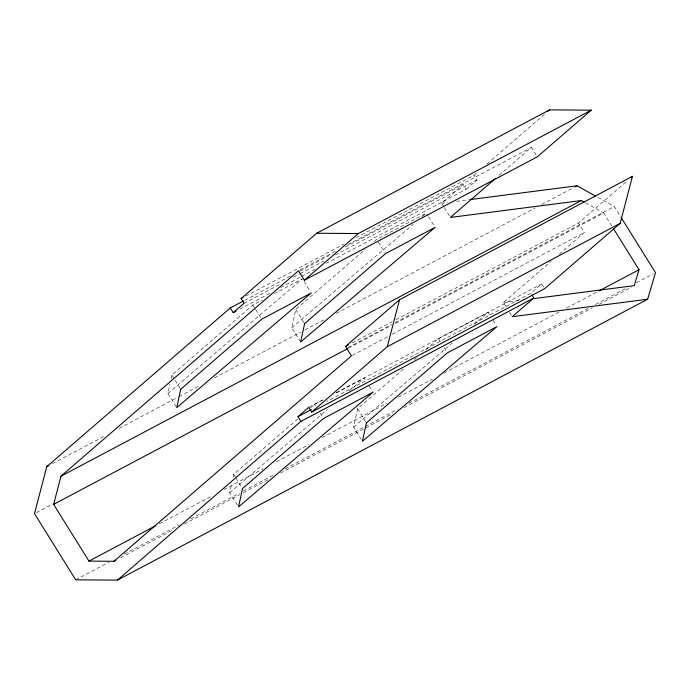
<?xml version="1.0" encoding="UTF-8"?>
<svg xmlns="http://www.w3.org/2000/svg" width="690" height="690" viewBox="0 0 690 690"><rect width="100%" height="100%" fill="white"/><g stroke="black" fill="none" stroke-linecap="round" stroke-linejoin="round"><path stroke-width="0.52" stroke-dasharray="3.45 2.59" d="M176.192 406.746L167.912 393.447L169.904 384.252M171.008 379.146L171.888 375.058L252.851 305.04L262.2 300.09M237.438 505.132L229.71 492.72L231.702 483.526M233.03 477.402L233.686 474.332L297.649 419.02M300.633 342.007L291.801 327.819L295.777 309.43L365.407 249.211M361.327 439.504L353.599 427.093L357.575 408.704L404.538 368.098M374.308 241.509L376.74 239.413L426.291 213.158L427.947 215.823M443.808 206.784L441.6 203.239L463.188 184.566L466.138 189.293L326.387 263.321M356.109 237.679L473.987 175.234L477.239 172.422M486.985 163.987L544.677 114.092M466.138 189.293L476.928 179.961L473.987 175.234M499.008 175.407L531.395 147.401L536.742 155.992M310.603 407.816L314.649 404.314L323.067 399.855M414.25 359.688L416.682 357.593M425.583 349.89L438.538 338.687L488.097 312.432L490.297 315.977M395.948 319.729L578.479 223.034L626.813 181.229M506.158 306.947L503.398 302.513L551.172 261.2M559.262 254.196L584.361 232.496L578.479 223.034M543.634 287.109L541.667 283.961L530.877 293.293L326.482 401.571M167.912 393.447L302.41 278.786L274.353 293.647M291.801 327.819L413.172 224.345M422.194 216.66L426.291 213.158M229.71 492.72L327.302 409.524M349.442 390.644L364.208 378.06L366.407 381.605M353.599 427.093L452.01 343.197M474.151 324.317L488.097 312.432M245.83 296.096L343.749 244.226M300.383 269.773L336.504 250.634M347.915 244.596L531.395 147.401M244.545 300.392L291.12 275.715M299.676 271.187L332.002 254.067M345.311 247.011L463.188 184.566M244.019 303.341L280.14 284.202M293.448 277.156L299.158 274.128M300.107 273.628L323.877 261.036M335.28 254.998L476.928 179.961M239.879 309.155L271.248 292.534M280.752 287.497L300.719 276.923M301.668 276.414L314.976 269.367M52.483 463.645L104.846 435.908M119.12 428.343L178.141 397.078M179.098 396.569L199.091 385.986M214.323 377.913L300.944 332.028M304.756 330.01L324.748 319.418M336.168 313.363L535.13 207.975M541.797 204.438L574.166 187.292M352.219 342.896L392.144 321.738M36.406 512.636L52.587 504.062M347.726 347.717L391.523 324.524M395.327 322.506L614.298 206.508L619.948 215.573M348.657 348.088L391.48 325.404M395.284 323.386L603.698 212.986L611.676 225.794M352.4 355.367L388.522 336.228M392.325 334.219L584.361 232.496M308.758 407.341L323.024 399.786M336.332 392.739L541.667 283.961M336.151 392.921L364.208 378.06M159.373 523.788L212.667 495.558M224.086 489.512L263.106 468.838M276.431 461.783L308.784 444.645M322.109 437.581L386.823 403.305M398.242 397.25L432.501 379.103M443.92 373.057L559.073 312.053M566.688 308.025L598.092 291.387M75.702 579.824L109.02 562.178M124.252 554.105L179.469 524.857M190.897 518.802L239.456 493.083M243.26 491.064L273.723 474.927M285.151 468.872L364.173 427.015M365.122 426.515L397.492 409.36M408.92 403.314L588.855 307.99M595.522 304.463L625.985 288.325M636.456 282.779L653.594 273.697M120.629 557.744L172.949 530.032M184.359 523.986L239.534 494.756M243.337 492.738L269.022 479.136M280.433 473.09L392.688 413.629M404.099 407.583L592.451 307.809M599.11 304.281L631.445 287.152M441.6 203.239L448 202.42M456.53 201.316L469.329 199.669M503.398 302.513L519.363 300.461M597.989 197.444L614.298 206.508M585.525 202.877L603.698 212.986M444.36 207.673L450.432 217.428M509.47 312.268L511.678 315.813M428.499 216.703L434.019 225.57M493.057 320.41L495.817 324.843M378.396 242.069L385.563 253.592M438.538 338.687L440.746 342.231M444.058 347.544L446.818 351.978M304.057 281.442L310.129 291.197M369.167 386.038L372.479 391.359M295.777 309.43L304.609 323.619M357.575 408.704L365.855 422.004M252.851 305.04L255.059 308.585M255.611 309.474L261.683 319.22M314.649 404.314L315.753 406.082M320.169 413.172L322.377 416.717M171.888 375.058L174.648 379.491M175.2 380.38L180.72 389.246M233.686 474.332L235.342 476.997M235.894 477.877L241.414 486.743"/><path stroke-width="1.03" d="M243.587 300.9L230.279 307.947L46.773 466.664L34.5 513.645L75.702 579.824L117.404 580.126L647.643 299.236L655.5 272.688L621.078 217.385M115.868 560.263L113.971 561.272L88.95 561.099L53.639 504.364L60.996 476.178L298.477 270.782L304.368 280.235L537.277 156.854L591.252 110.176L549.551 109.874L316.641 233.255L241.077 298.615L244.019 303.341L233.22 312.673L230.279 307.947M311.699 412.068L387.263 346.708L399.536 299.736L632.445 176.355L620.172 223.336L544.617 288.687L311.699 412.068L308.758 407.341L297.968 416.674L300.909 421.4L117.404 580.126M613.384 228.537L639.018 269.712L634.3 285.634L532.137 298.813M304.368 280.235L358.334 233.556L591.252 110.176M547.92 111.28L549.551 109.874M495.765 178.21L450.432 217.428L581.334 200.549L584.128 202.101M113.971 561.272L351.452 355.868L345.561 346.415L399.536 299.736M630.841 177.744L632.445 176.355M531.861 294.872L533.818 298.02L512.23 316.693L647.643 299.236M241.077 298.615L242.975 297.606M233.22 312.673L236.075 311.164M46.773 466.664L48.679 465.655M575.115 186.792L577.021 185.783L595.66 196.141M60.996 476.178L581.334 200.549M345.561 346.415L348.416 344.905M53.639 504.364L347.7 348.597M387.263 346.708L620.172 223.336M297.968 416.674L311.276 409.627M300.909 421.4L533.818 298.02M88.95 561.099L155.569 525.806M599.049 290.887L639.018 269.712M470.39 199.531L577.021 185.783M316.641 233.255L358.334 233.556M180.72 389.246L176.744 407.635L311.233 292.965L261.683 319.22L180.72 389.246M242.518 488.52L238.542 506.909L373.031 392.239L323.481 418.494L242.518 488.52M304.609 323.619L300.633 342.007L435.123 227.338L385.563 253.592L304.609 323.619M366.407 422.892L362.431 441.281L496.921 326.612L447.37 352.866L366.407 422.892"/></g></svg>
